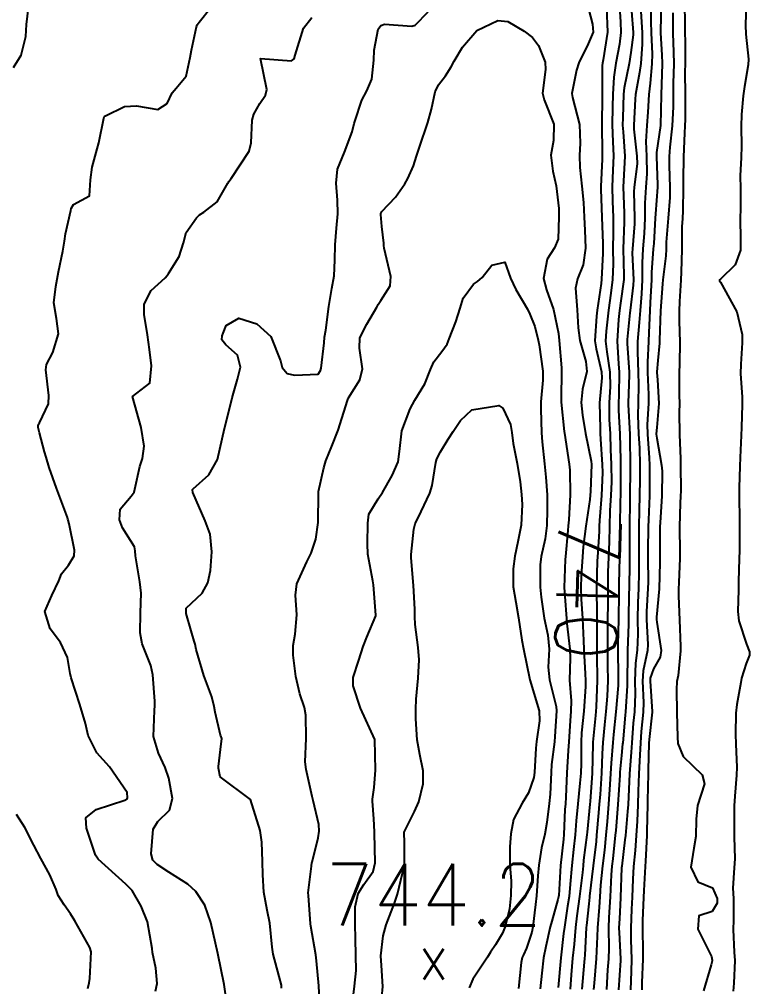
# Model space of a CAD drawing. Header units: metres. Extents: x 318500 to 325275, y 7408834 to 7428799.
# Drawn here: x 320167.2 to 320214.6, y 7413074.7 to 7413137.4 of the extents above; entities that cross this region are included whole.
import ezdxf
from ezdxf.enums import TextEntityAlignment as Align

# ---------------------------------------------------------------- set-up
doc = ezdxf.new("R2010")
doc.units = ezdxf.units.M
doc.header["$MEASUREMENT"] = 0
for name, color, linetype in [('Cotas', 45, 'Continuous'), ('Curvas de Nivel 1m', 11, 'Continuous'), ('Curvas de Nivel 5m', 15, 'Continuous'), ('Pontos Cotados', 45, 'Continuous')]:
    doc.layers.add(name, color=color, linetype=linetype)
doc.styles.add('Style-STANDARD', font='STANDARD.shx')

# ---------------------------------------------------------------- blocks, each defined once
blk = doc.blocks.new('ELVTXT_69')
at = {"layer": 'Pontos Cotados', "linetype": 'Continuous', "style": 'Style-STANDARD'}
for s, height, p in [('744.2', 4, (0, 4)), ('x', 3, (0, 0))]:
    blk.add_text(s, height=height, dxfattribs=at).set_placement(p, align=Align.MIDDLE_CENTER)

msp = doc.modelspace()

# ---------------------------------------------------------------- linework, layer by layer
at = {"layer": 'Curvas de Nivel 1m', "flags": 128}
for points, elevation in [([(320206.126, 7413138.532), (320206.216, 7413137.225), (320206.236, 7413136.53), (320206.14, 7413135.779), (320205.899, 7413134.535), (320205.768, 7413133.635), (320205.706, 7413132.537), (320205.687, 7413131.688), (320205.676, 7413130.537), (320205.717, 7413129.445), (320205.762, 7413128.536), (320205.72, 7413127.602), (320205.669, 7413126.537), (320205.691, 7413125.601), (320205.732, 7413124.535), (320205.741, 7413123.545), (320205.724, 7413122.535), (320205.726, 7413121.513), (320205.689, 7413120.535), (320205.579, 7413119.634), (320205.432, 7413118.538), (320205.284, 7413117.178), (320205.249, 7413116.541), (320205.317, 7413115.852), (320205.526, 7413114.536), (320205.542, 7413113.59), (320205.467, 7413112.537), (320205.484, 7413111.451), (320205.533, 7413110.535), (320205.57, 7413109.509), (320205.61, 7413108.534), (320205.623, 7413107.424), (320205.585, 7413106.534), (320205.526, 7413105.57), (320205.495, 7413104.535), (320205.475, 7413103.524), (320205.438, 7413102.535), (320205.399, 7413101.572), (320205.381, 7413100.536), (320205.38, 7413099.506), (320205.373, 7413098.535), (320205.36, 7413097.561), (320205.358, 7413096.535), (320205.376, 7413095.514), (320205.381, 7413094.534), (320205.338, 7413093.543), (320205.256, 7413092.536), (320205.172, 7413091.672), (320205.061, 7413090.538), (320205.016, 7413089.801), (320204.973, 7413088.539), (320204.884, 7413087.178), (320204.834, 7413086.541), (320204.789, 7413085.984), (320204.663, 7413084.543), (320204.625, 7413084.123), (320204.445, 7413082.546), (320204.204, 7413080.593), (320204.2, 7413080.549), (320204.197, 7413080.512), (320204.153, 7413080.092), (320203.999, 7413078.685), (320203.988, 7413078.552), (320203.9, 7413076.756), (320203.882, 7413076.553), (320203.86, 7413076.314), (320203.709, 7413074.554)], 738), ([(320208.857, 7413138.501), (320208.797, 7413136.605), (320208.798, 7413136.501), (320208.886, 7413135.059), (320208.921, 7413134.54), (320208.921, 7413134.499), (320208.85, 7413132.5), (320208.811, 7413130.509), (320208.55, 7413128.755), (320208.54, 7413128.503), (320208.608, 7413126.666), (320208.602, 7413126.502), (320208.474, 7413124.773), (320208.46, 7413124.503), (320208.361, 7413122.867), (320208.337, 7413122.504), (320208.229, 7413120.973), (320208.214, 7413120.505), (320208.141, 7413119.033), (320208.107, 7413118.506), (320208.051, 7413117.101), (320208.015, 7413116.506), (320207.951, 7413115.176), (320207.965, 7413114.506), (320208.026, 7413113.068), (320208.017, 7413112.506), (320207.941, 7413111.131), (320207.957, 7413110.506), (320208.072, 7413108.97), (320208.089, 7413108.504), (320208.092, 7413106.918), (320208.084, 7413106.504), (320208.02, 7413104.969), (320208.006, 7413104.505), (320207.993, 7413102.968), (320207.993, 7413102.505), (320208, 7413100.93), (320207.986, 7413100.504), (320207.898, 7413099.012), (320207.896, 7413098.505), (320207.989, 7413096.89), (320207.955, 7413096.504), (320207.683, 7413095.174), (320207.641, 7413094.507), (320207.702, 7413093.131), (320207.683, 7413092.506), (320207.555, 7413091.253), (320207.499, 7413090.508), (320207.446, 7413089.335), (320207.405, 7413088.509), (320207.365, 7413087.393), (320207.336, 7413086.509), (320207.288, 7413085.445), (320207.227, 7413084.51), (320207.157, 7413083.549), (320207.064, 7413082.511), (320207.007, 7413081.677), (320206.958, 7413080.512), (320206.924, 7413079.737), (320206.881, 7413078.512), (320206.884, 7413077.747), (320206.921, 7413076.512), (320206.901, 7413075.703), (320206.854, 7413074.512)], 734), ([(320210.363, 7413138.479), (320210.381, 7413137.004), (320210.385, 7413136.478), (320210.394, 7413135.976), (320210.394, 7413134.477), (320210.39, 7413133.994), (320210.395, 7413132.477), (320210.41, 7413130.893), (320210.389, 7413130.476), (320210.355, 7413130.017), (320210.293, 7413128.478), (320210.276, 7413126.979), (320210.276, 7413126.477), (320210.252, 7413124.973), (320210.223, 7413124.478), (320210.196, 7413123.939), (320210.194, 7413122.478), (320210.153, 7413121.023), (320210.12, 7413120.479), (320210.044, 7413119.105), (320210.012, 7413118.48), (320210.004, 7413117.831), (320210.047, 7413116.479), (320210.036, 7413115.061), (320210.014, 7413114.479), (320210.018, 7413113.049), (320210.026, 7413112.478), (320210.022, 7413111.926), (320210.039, 7413110.478), (320210.097, 7413108.916), (320210.109, 7413108.476), (320210.119, 7413106.862), (320210.107, 7413106.476), (320210.088, 7413106.068), (320210.035, 7413104.477), (320210.064, 7413102.868), (320210.062, 7413102.476), (320209.992, 7413100.911), (320209.97, 7413100.477), (320209.964, 7413100.026), (320210.031, 7413098.476), (320210.101, 7413096.747), (320210.106, 7413096.474), (320209.947, 7413094.875), (320209.872, 7413094.477), (320209.832, 7413093.975), (320209.857, 7413092.477), (320209.897, 7413090.875), (320209.935, 7413090.475), (320210.278, 7413089.638), (320211.508, 7413088.451), (320211.659, 7413087.854), (320211.193, 7413086.456), (320211.106, 7413085.578), (320211.099, 7413084.457), (320210.962, 7413083.695), (320210.776, 7413082.461), (320211.234, 7413081.517), (320212.167, 7413081.112), (320212.471, 7413080.437), (320212.471, 7413080.121), (320212.147, 7413079.584), (320211.283, 7413079.313), (320211.225, 7413078.454), (320212.104, 7413076.675), (320212.157, 7413076.439), (320212.155, 7413076.384), (320212.097, 7413076.131), (320211.596, 7413074.447)], 732), ([(320214.361, 7413138.426), (320214.322, 7413137.013), (320214.341, 7413136.426), (320214.502, 7413134.806), (320214.486, 7413134.424), (320214.245, 7413133.04), (320214.163, 7413132.427), (320214.044, 7413131.216), (320214.038, 7413130.428), (320214.064, 7413129.17), (320214.024, 7413128.428), (320213.971, 7413127.239), (320213.993, 7413126.428), (320213.999, 7413125.18), (320213.972, 7413124.428), (320213.992, 7413123.163), (320213.983, 7413122.427), (320213.649, 7413121.487), (320212.692, 7413120.546), (320212.634, 7413120.498), (320212.636, 7413120.441), (320212.689, 7413120.352), (320213.76, 7413118.429), (320214.104, 7413116.967), (320214.104, 7413116.425), (320214, 7413115.046), (320213.986, 7413114.426), (320214.095, 7413112.917), (320214.106, 7413112.425), (320214.047, 7413110.944), (320214.027, 7413110.425), (320213.959, 7413109.006), (320213.936, 7413108.426), (320213.909, 7413107.026), (320213.901, 7413106.426), (320213.917, 7413104.994), (320213.917, 7413104.426), (320213.918, 7413102.965), (320213.904, 7413102.425), (320213.857, 7413100.997), (320213.853, 7413100.426), (320213.814, 7413099.018), (320213.888, 7413098.425), (320214.377, 7413096.904), (320214.572, 7413096.417), (320214.583, 7413096.2), (320214.358, 7413095.645), (320214.055, 7413094.712), (320214, 7413094.423), (320213.762, 7413092.989), (320213.684, 7413092.426), (320213.66, 7413091.066), (320213.693, 7413090.426), (320213.753, 7413088.94), (320213.74, 7413088.425), (320213.614, 7413087.059), (320213.571, 7413086.427), (320213.571, 7413085.075), (320213.586, 7413084.426), (320213.613, 7413083.001), (320213.575, 7413082.426), (320213.49, 7413081.103), (320213.531, 7413080.426), (320213.54, 7413079.025), (320213.503, 7413078.426), (320213.589, 7413076.944), (320213.626, 7413076.425), (320213.562, 7413074.948), (320213.519, 7413074.426)], 731), ([(320166.862, 7413134.255), (320167.368, 7413135.053), (320167.67, 7413136.266), (320167.711, 7413137.048), (320167.835, 7413138.128)], 737), ([(320176.065, 7413074.421), (320176.184, 7413074.918), (320176.085, 7413075.92), (320175.882, 7413076.923), (320175.844, 7413077.184), (320175.55, 7413078.929), (320175.147, 7413079.942), (320174.554, 7413080.944), (320174.156, 7413081.365), (320172.362, 7413082.977), (320172.184, 7413083.236), (320171.592, 7413084.986), (320171.554, 7413085.649), (320172.222, 7413086.191), (320174.083, 7413086.806), (320174.229, 7413086.89), (320174.259, 7413086.95), (320174.235, 7413087.298), (320173.091, 7413088.968), (320172.273, 7413089.864), (320171.705, 7413090.986), (320171.523, 7413091.762), (320171.168, 7413092.991), (320170.603, 7413094.73), (320170.544, 7413094.998), (320170.356, 7413096.038), (320169.917, 7413097.007), (320169.251, 7413097.89), (320168.906, 7413099.022), (320169.359, 7413100.063), (320169.804, 7413101.009), (320169.979, 7413101.454), (320170.435, 7413102.03), (320170.803, 7413102.638), (320170.821, 7413102.996), (320170.467, 7413104.707), (320170.399, 7413104.931), (320170.382, 7413105.001), (320170.356, 7413105.118), (320169.657, 7413107.013), (320169.187, 7413108.353), (320168.979, 7413109.023), (320168.876, 7413109.368), (320168.546, 7413110.587), (320168.465, 7413110.947), (320168.455, 7413111.031), (320168.471, 7413111.111), (320168.553, 7413111.252), (320169.127, 7413112.467), (320169.161, 7413113.021), (320168.961, 7413114.669), (320169.014, 7413115.024), (320169.406, 7413115.806), (320169.783, 7413117.013), (320169.656, 7413118.004), (320169.484, 7413119.018), (320169.61, 7413120.082), (320169.786, 7413121.014), (320170.058, 7413122.364), (320170.173, 7413123.008), (320170.242, 7413123.482), (320170.574, 7413125.002), (320170.609, 7413125.135), (320170.746, 7413125.387), (320171.791, 7413125.953), (320171.864, 7413126.989), (320171.96, 7413127.806), (320172.292, 7413128.985), (320172.4, 7413129.38), (320172.721, 7413130.981), (320172.746, 7413131.056), (320172.822, 7413131.125), (320174.056, 7413131.737), (320174.832, 7413131.776), (320176.215, 7413131.543), (320176.835, 7413131.935), (320177.143, 7413132.62), (320177.404, 7413132.914), (320178.06, 7413133.706), (320178.327, 7413134.905), (320178.403, 7413135.379), (320178.733, 7413136.902), (320178.776, 7413137.027), (320178.904, 7413137.193), (320179.663, 7413138.145)], 738), ([(320205.311, 7413138.157), (320205.375, 7413136.543), (320205.094, 7413134.759), (320205.051, 7413134.547), (320205.033, 7413134.392), (320205.014, 7413132.548), (320205.015, 7413132.38), (320205, 7413130.547), (320205.019, 7413128.763), (320205.022, 7413128.547), (320205.017, 7413128.327), (320204.94, 7413126.547), (320204.94, 7413126.375), (320205.011, 7413124.546), (320205.059, 7413122.881), (320205.061, 7413122.545), (320205.055, 7413122.205), (320204.989, 7413120.546), (320204.961, 7413120.271), (320204.708, 7413118.549), (320204.656, 7413118.159), (320204.544, 7413116.551), (320204.632, 7413116.039), (320204.985, 7413114.544), (320204.997, 7413114.152), (320204.853, 7413112.546), (320204.884, 7413110.866), (320204.9, 7413110.545), (320204.921, 7413110.178), (320205.031, 7413108.542), (320205.04, 7413108.024), (320204.969, 7413106.543), (320204.845, 7413104.906), (320204.828, 7413104.545), (320204.818, 7413104.202), (320204.71, 7413102.546), (320204.693, 7413102.299), (320204.652, 7413100.547), (320204.671, 7413098.814), (320204.674, 7413098.546), (320204.669, 7413098.273), (320204.671, 7413096.545), (320204.678, 7413096.233), (320204.697, 7413094.545), (320204.631, 7413092.853), (320204.606, 7413092.546), (320204.582, 7413092.28), (320204.412, 7413090.548), (320204.407, 7413090.43), (320204.377, 7413088.548), (320204.242, 7413086.718), (320204.225, 7413086.55), (320204.042, 7413084.723), (320204.026, 7413084.553), (320203.822, 7413082.919), (320203.785, 7413082.556), (320203.737, 7413082.118), (320203.546, 7413080.559), (320203.386, 7413079.317), (320203.302, 7413078.562), (320203.199, 7413077.479), (320203.108, 7413076.565), (320203.007, 7413075.479), (320202.939, 7413074.561)], 739), ([(320206.921, 7413137.905), (320207.032, 7413136.519), (320207.035, 7413136.383), (320206.887, 7413135.227), (320206.767, 7413134.522), (320206.445, 7413132.937), (320206.404, 7413132.527), (320206.357, 7413130.997), (320206.349, 7413130.527), (320206.379, 7413130.09), (320206.502, 7413128.524), (320206.395, 7413126.907), (320206.378, 7413126.526), (320206.446, 7413124.823), (320206.459, 7413124.524), (320206.455, 7413124.242), (320206.392, 7413122.525), (320206.426, 7413120.792), (320206.416, 7413120.524), (320206.201, 7413118.993), (320206.138, 7413118.528), (320206.072, 7413117.947), (320205.991, 7413116.53), (320206.078, 7413115.068), (320206.123, 7413114.527), (320206.104, 7413113.011), (320206.077, 7413112.528), (320206.086, 7413112.038), (320206.163, 7413110.526), (320206.203, 7413108.857), (320206.207, 7413108.525), (320206.215, 7413106.814), (320206.205, 7413106.524), (320206.189, 7413106.217), (320206.162, 7413104.525), (320206.152, 7413102.827), (320206.147, 7413102.525), (320206.111, 7413100.839), (320206.108, 7413100.525), (320206.104, 7413100.211), (320206.073, 7413098.525), (320206.043, 7413096.857), (320206.042, 7413096.525), (320206.061, 7413094.807), (320206.062, 7413094.524), (320206.049, 7413094.236), (320205.907, 7413092.526), (320205.765, 7413091.061), (320205.71, 7413090.529), (320205.605, 7413089.195), (320205.572, 7413088.53), (320205.529, 7413087.807), (320205.44, 7413086.532), (320205.345, 7413085.411), (320205.265, 7413084.534), (320205.168, 7413083.563), (320205.052, 7413082.537), (320204.918, 7413081.29), (320204.867, 7413080.539), (320204.823, 7413079.867), (320204.724, 7413078.541), (320204.702, 7413077.961), (320204.635, 7413076.542), (320204.493, 7413074.953), (320204.463, 7413074.544)], 737), ([(320207.535, 7413137.899), (320207.618, 7413136.513), (320207.625, 7413135.78), (320207.529, 7413134.514), (320207.451, 7413133.935), (320207.191, 7413132.517), (320207.152, 7413132.21), (320207.067, 7413130.518), (320207.077, 7413130.258), (320207.279, 7413128.515), (320207.286, 7413128.022), (320207.103, 7413126.517), (320207.085, 7413126.197), (320207.128, 7413124.516), (320207.119, 7413124.134), (320206.982, 7413122.517), (320206.977, 7413122.257), (320207.043, 7413120.516), (320207.03, 7413120.171), (320206.832, 7413118.518), (320206.814, 7413118.363), (320206.641, 7413116.645), (320206.633, 7413116.52), (320206.638, 7413116.39), (320206.767, 7413114.518), (320206.77, 7413114.356), (320206.697, 7413112.519), (320206.698, 7413112.399), (320206.807, 7413110.518), (320206.814, 7413110.259), (320206.828, 7413108.517), (320206.829, 7413108.214), (320206.821, 7413106.517), (320206.818, 7413106.196), (320206.792, 7413104.517), (320206.789, 7413104.204), (320206.791, 7413102.517), (320206.79, 7413102.171), (320206.763, 7413100.517), (320206.752, 7413100.181), (320206.725, 7413098.517), (320206.723, 7413098.189), (320206.675, 7413096.517), (320206.663, 7413096.22), (320206.644, 7413094.517), (320206.637, 7413094.217), (320206.54, 7413092.518), (320206.521, 7413092.314), (320206.354, 7413090.519), (320206.348, 7413090.46), (320206.278, 7413089.697), (320206.175, 7413088.608), (320206.169, 7413088.521), (320206.164, 7413088.427), (320206.045, 7413086.523), (320205.9, 7413084.84), (320205.87, 7413084.525), (320205.711, 7413083.003), (320205.659, 7413082.528), (320205.606, 7413081.96), (320205.533, 7413080.529), (320205.461, 7413079.209), (320205.435, 7413078.53), (320205.449, 7413077.191), (320205.431, 7413076.53), (320205.371, 7413075.809), (320205.295, 7413074.532)], 736), ([(320209.607, 7413137.802), (320209.606, 7413136.489), (320209.647, 7413135.248), (320209.657, 7413134.488), (320209.626, 7413133.253), (320209.624, 7413132.488), (320209.624, 7413131.703), (320209.562, 7413130.489), (320209.409, 7413129.094), (320209.365, 7413128.492), (320209.367, 7413127.916), (320209.414, 7413126.49), (320209.405, 7413125.846), (320209.298, 7413124.492), (320209.179, 7413122.947), (320209.165, 7413122.493), (320209.14, 7413122.067), (320208.957, 7413120.496), (320208.928, 7413120.255), (320208.807, 7413118.498), (320208.745, 7413116.603), (320208.745, 7413116.498), (320208.741, 7413116.395), (320208.622, 7413115.279), (320208.568, 7413114.543), (320208.565, 7413114.5), (320208.603, 7413114.036), (320208.685, 7413112.498), (320208.565, 7413110.951), (320208.528, 7413110.533), (320208.525, 7413110.5), (320208.556, 7413110.26), (320208.867, 7413108.495), (320208.904, 7413108.114), (320208.88, 7413106.494), (320208.772, 7413104.785), (320208.762, 7413104.496), (320208.759, 7413104.212), (320208.758, 7413102.495), (320208.755, 7413102.186), (320208.721, 7413100.495), (320208.554, 7413098.65), (320208.548, 7413098.498), (320208.567, 7413098.328), (320208.847, 7413096.493), (320208.787, 7413096.07), (320208.352, 7413095.316), (320208.142, 7413094.703), (320208.128, 7413094.502), (320208.269, 7413092.552), (320208.266, 7413092.501), (320208.071, 7413090.724), (320208.056, 7413090.502), (320208.014, 7413088.753), (320208.006, 7413088.503), (320207.97, 7413086.775), (320207.967, 7413086.503), (320207.92, 7413084.798), (320207.908, 7413084.503), (320207.838, 7413082.85), (320207.817, 7413082.504), (320207.723, 7413080.946), (320207.703, 7413080.505), (320207.641, 7413079.001), (320207.63, 7413078.505), (320207.652, 7413076.959), (320207.655, 7413076.504), (320207.598, 7413074.992), (320207.588, 7413074.505)], 733), ([(320180.709, 7413073.512), (320180.528, 7413074.863), (320180.1, 7413076.87), (320179.654, 7413078.875), (320179.259, 7413079.997), (320178.689, 7413080.892), (320178.157, 7413081.356), (320176.942, 7413082.139), (320176.176, 7413082.639), (320175.89, 7413082.924), (320175.793, 7413083.319), (320175.923, 7413084.924), (320176.215, 7413085.427), (320176.98, 7413086.155), (320177.163, 7413086.911), (320176.931, 7413088.232), (320176.691, 7413088.916), (320176.274, 7413089.835), (320175.946, 7413090.925), (320175.997, 7413092.614), (320176.026, 7413092.924), (320176.029, 7413093.21), (320175.906, 7413094.927), (320175.758, 7413095.52), (320175.21, 7413096.937), (320175.073, 7413097.635), (320175.105, 7413098.939), (320175.137, 7413100.211), (320175.055, 7413100.94), (320174.772, 7413102.619), (320174.755, 7413102.945), (320174.716, 7413103.209), (320174.457, 7413103.629), (320173.941, 7413104.434), (320173.737, 7413104.961), (320173.787, 7413105.654), (320174.493, 7413106.499), (320174.682, 7413106.762), (320174.735, 7413106.946), (320175.06, 7413108.404), (320175.22, 7413108.94), (320175.326, 7413109.727), (320175.146, 7413110.941), (320174.58, 7413112.95), (320175.708, 7413113.819), (320175.821, 7413114.932), (320175.685, 7413115.999), (320175.557, 7413116.936), (320175.328, 7413118.261), (320175.341, 7413118.94), (320175.785, 7413119.821), (320176.686, 7413120.642), (320176.823, 7413120.784), (320176.916, 7413120.918), (320177.594, 7413122.018), (320177.889, 7413122.908), (320178.058, 7413123.568), (320178.734, 7413124.516), (320178.925, 7413124.709), (320179.199, 7413124.893), (320180.069, 7413125.562), (320180.768, 7413126.759), (320180.801, 7413126.838), (320180.819, 7413126.869), (320180.98, 7413127.075), (320182.131, 7413128.85), (320182.27, 7413129.376), (320182.33, 7413130.847), (320182.445, 7413131.227), (320182.836, 7413131.936), (320183.207, 7413132.474), (320183.292, 7413132.836), (320182.87, 7413134.84), (320184.878, 7413134.687), (320185.05, 7413134.817), (320185.132, 7413135.066), (320185.664, 7413136.809), (320186.212, 7413137.499)], 739), ([(320186.726, 7413073.449), (320186.656, 7413074.781), (320186.495, 7413076.383), (320186.458, 7413076.785), (320186.128, 7413078.636), (320186.11, 7413078.79), (320185.981, 7413080.625), (320185.974, 7413080.793), (320185.983, 7413080.962), (320186.176, 7413082.516), (320186.21, 7413082.759), (320186.218, 7413082.789), (320186.621, 7413084.366), (320186.675, 7413084.783), (320186.652, 7413085.221), (320186.297, 7413086.789), (320186.234, 7413087.036), (320185.828, 7413088.796), (320185.78, 7413089.285), (320185.825, 7413090.797), (320185.823, 7413092.315), (320185.731, 7413092.799), (320185.431, 7413093.696), (320185.157, 7413094.808), (320184.987, 7413096.184), (320184.998, 7413096.811), (320185.114, 7413097.545), (320185.233, 7413098.807), (320185.138, 7413100.08), (320185.221, 7413100.808), (320185.878, 7413102.235), (320186.15, 7413102.794), (320186.459, 7413103.708), (320186.607, 7413104.788), (320186.626, 7413106.66), (320186.64, 7413106.788), (320186.979, 7413108.328), (320187.108, 7413108.781), (320187.49, 7413109.722), (320187.913, 7413110.77), (320188.514, 7413112.696), (320188.532, 7413112.761), (320188.546, 7413112.795), (320188.582, 7413112.861), (320189.315, 7413114.037), (320189.488, 7413114.751), (320189.296, 7413116.087), (320189.32, 7413116.753), (320189.773, 7413117.625), (320190.422, 7413118.742), (320190.501, 7413118.903), (320190.666, 7413119.173), (320191.286, 7413120.126), (320191.33, 7413120.73), (320190.894, 7413122.561), (320190.872, 7413122.738), (320190.87, 7413122.886), (320190.732, 7413123.97), (320190.665, 7413124.741), (320190.672, 7413124.809), (320190.743, 7413124.922), (320191.627, 7413125.857), (320192.241, 7413126.718), (320192.424, 7413127.066), (320192.788, 7413127.881), (320192.99, 7413128.514), (320193.05, 7413128.706), (320193.192, 7413129.093), (320193.723, 7413130.696), (320193.955, 7413131.571), (320194.188, 7413132.69), (320194.404, 7413133.139), (320194.866, 7413133.729), (320195.242, 7413134.309), (320195.43, 7413134.674), (320195.98, 7413135.578), (320196.9, 7413136.66), (320198.254, 7413137.295), (320198.909, 7413137.233), (320199.975, 7413136.614), (320200.497, 7413136.207), (320200.891, 7413135.694), (320201.324, 7413134.596), (320201.339, 7413134.13), (320201.157, 7413132.597), (320201.271, 7413132.168), (320201.889, 7413130.589), (320201.858, 7413129.541), (320201.689, 7413128.591), (320201.818, 7413127.556), (320202.038, 7413126.587), (320202.211, 7413125.122), (320202.224, 7413124.585), (320202.163, 7413123.149), (320201.93, 7413122.588), (320201.461, 7413121.84), (320201.224, 7413120.595), (320201.41, 7413119.862), (320201.871, 7413118.588), (320202.194, 7413117.035), (320202.242, 7413116.584), (320202.38, 7413114.816), (320202.384, 7413114.582), (320202.359, 7413112.806), (320202.365, 7413112.582), (320202.561, 7413110.677), (320202.57, 7413110.59), (320202.575, 7413110.565), (320202.893, 7413108.575), (320202.925, 7413108.173), (320202.952, 7413106.573), (320202.87, 7413104.961), (320202.822, 7413104.575), (320202.787, 7413104.263), (320202.641, 7413102.577), (320202.625, 7413102.399), (320202.568, 7413100.578), (320202.684, 7413098.857), (320202.702, 7413098.575), (320202.731, 7413098.239), (320202.926, 7413096.572), (320202.943, 7413095.99), (320202.898, 7413094.572), (320203.003, 7413093.246), (320203.001, 7413092.57), (320202.945, 7413091.936), (320202.855, 7413090.572), (320202.828, 7413090.025), (320202.739, 7413088.573), (320202.676, 7413087.005), (320202.641, 7413086.574), (320202.612, 7413086.197), (320202.545, 7413084.575), (320202.516, 7413084.265), (320202.32, 7413082.578), (320202.204, 7413080.623), (320202.202, 7413080.579), (320202.195, 7413080.543), (320202.157, 7413080.36), (320201.75, 7413078.969), (320201.658, 7413078.585), (320201.375, 7413077.323), (320201.216, 7413076.589), (320201.102, 7413075.602), (320201.013, 7413074.586)], 741), ([(320188.828, 7413073.519), (320188.965, 7413074.747), (320189.069, 7413075.761), (320189.064, 7413076.746), (320189.029, 7413077.834), (320189.017, 7413078.751), (320189.004, 7413079.888), (320189.205, 7413080.749), (320189.566, 7413081.339), (320190.172, 7413082.178), (320190.314, 7413082.738), (320190.272, 7413084.676), (320190.268, 7413084.739), (320190.223, 7413085.593), (320190.127, 7413086.741), (320190.127, 7413086.856), (320190.249, 7413087.616), (320190.337, 7413088.739), (320190.29, 7413090.74), (320189.361, 7413092.75), (320188.885, 7413094.204), (320188.89, 7413094.754), (320189.245, 7413095.863), (320189.541, 7413096.748), (320189.771, 7413097.352), (320190.346, 7413098.741), (320190.35, 7413098.791), (320190.192, 7413100.742), (320190.152, 7413101.014), (320189.84, 7413102.746), (320189.804, 7413103.399), (320189.831, 7413104.746), (320189.903, 7413105.322), (320190.494, 7413106.321), (320190.788, 7413106.736), (320191.421, 7413107.822), (320191.792, 7413108.721), (320191.877, 7413109.383), (320192.035, 7413110.718), (320192.574, 7413112.147), (320192.887, 7413112.705), (320193.521, 7413113.771), (320193.898, 7413114.691), (320194.105, 7413115.201), (320194.628, 7413115.874), (320194.971, 7413116.341), (320195.105, 7413116.675), (320195.53, 7413117.792), (320195.812, 7413118.668), (320196.013, 7413119.324), (320196.683, 7413120.215), (320196.936, 7413120.406), (320197.251, 7413120.652), (320197.878, 7413121.467), (320198.705, 7413121.643), (320199.079, 7413120.624), (320199.425, 7413119.872), (320200.185, 7413118.607), (320200.341, 7413118.289), (320200.649, 7413117.477), (320200.882, 7413116.598), (320200.933, 7413116.3), (320201.172, 7413114.594), (320201.183, 7413114.013), (320201.051, 7413112.595), (320201.041, 7413112.129), (320201.093, 7413110.595), (320201.142, 7413110.003), (320201.288, 7413108.592), (320201.377, 7413107.732), (320201.458, 7413106.59), (320201.462, 7413105.618), (320201.432, 7413104.59), (320201.33, 7413103.728), (320201.075, 7413102.594), (320201, 7413102.036), (320201.012, 7413100.594), (320201.066, 7413099.941), (320201.262, 7413098.591), (320201.492, 7413097.48), (320201.583, 7413096.588), (320201.521, 7413095.419), (320201.606, 7413094.587), (320202.03, 7413092.876), (320202.068, 7413092.583), (320201.963, 7413090.915), (320201.923, 7413090.584), (320201.743, 7413089.111), (320201.711, 7413088.585), (320201.644, 7413087.188), (320201.582, 7413086.587), (320201.445, 7413085.364), (320201.3, 7413084.589), (320201.085, 7413083.703), (320200.911, 7413082.593), (320200.862, 7413081.904), (320200.762, 7413080.594), (320200.695, 7413080.051), (320200.527, 7413078.596), (320200.461, 7413078.26), (320200.109, 7413077.204), (320199.924, 7413076.781), (320199.846, 7413076.604), (320199.775, 7413076.283), (320199.59, 7413074.607)], 742), ([(320190.748, 7413074.038), (320190.816, 7413074.723), (320190.718, 7413076.1), (320190.686, 7413076.724), (320190.829, 7413078.02), (320191.03, 7413078.727), (320191.556, 7413080.123), (320191.746, 7413080.716), (320192.178, 7413082.524), (320192.201, 7413082.71), (320192.2, 7413084.043), (320192.191, 7413084.71), (320192.193, 7413084.728), (320192.211, 7413084.765), (320192.865, 7413086.066), (320193.147, 7413086.696), (320193.422, 7413087.863), (320193.419, 7413088.693), (320193.204, 7413089.769), (320193.032, 7413090.699), (320192.949, 7413092.061), (320192.945, 7413092.701), (320192.967, 7413093.341), (320193.103, 7413094.699), (320193.169, 7413095.887), (320193.101, 7413096.699), (320192.908, 7413098.186), (320192.887, 7413098.703), (320192.879, 7413099.177), (320192.795, 7413100.704), (320192.652, 7413102.502), (320192.648, 7413102.707), (320192.816, 7413104.363), (320192.91, 7413104.704), (320193.294, 7413105.504), (320193.855, 7413106.69), (320194.006, 7413107.19), (320194.25, 7413108.684), (320194.308, 7413108.908), (320194.54, 7413109.363), (320195.049, 7413110.179), (320195.368, 7413110.672), (320195.837, 7413111.397), (320196.574, 7413112.09), (320198.316, 7413112.372), (320198.576, 7413112.19), (320199.073, 7413111.13), (320199.163, 7413110.621), (320199.254, 7413109.915), (320199.515, 7413108.615), (320199.709, 7413107.415), (320199.791, 7413106.611), (320199.828, 7413105.945), (320199.778, 7413104.611), (320199.553, 7413103.524), (320199.355, 7413102.616), (320199.263, 7413101.792), (320199.261, 7413100.617), (320199.418, 7413099.623), (320199.596, 7413098.612), (320199.819, 7413097.168), (320199.924, 7413096.607), (320200.34, 7413094.6), (320200.929, 7413092.594), (320200.964, 7413091.94), (320200.77, 7413090.595), (320200.72, 7413090.16), (320200.635, 7413088.596), (320200.591, 7413088.263), (320200.247, 7413087.266), (320199.832, 7413086.606), (320199.282, 7413085.557), (320199.112, 7413084.616), (320199.038, 7413083.777), (320199.048, 7413082.617), (320199.117, 7413081.564), (320199.106, 7413080.616), (320199.007, 7413079.757), (320198.737, 7413078.621), (320198.557, 7413078.19), (320198.112, 7413077.43), (320197.791, 7413076.948), (320197.583, 7413076.638), (320196.648, 7413075.207), (320196.401, 7413074.647)], 743), ([(320171.691, 7413074.601), (320171.769, 7413074.975), (320171.805, 7413075.243), (320171.9, 7413076.973), (320171.816, 7413077.263), (320170.836, 7413078.989), (320170.567, 7413079.428), (320170.14, 7413080.011), (320169.759, 7413080.619), (320169.621, 7413081.008), (320169.218, 7413081.96), (320168.646, 7413083.023), (320168.193, 7413083.892), (320167.607, 7413085.039), (320167.053, 7413085.882)], 737)]:
    msp.add_lwpolyline(points, dxfattribs=dict(at, elevation=elevation))
at = {"layer": 'Curvas de Nivel 5m', "flags": 128}
for points, elevation in [([(320204.009, 7413138.564), (320204.393, 7413137.072), (320204.438, 7413136.557), (320204.114, 7413135.783), (320203.502, 7413134.571), (320203.352, 7413134.094), (320203.061, 7413132.577), (320203.098, 7413132.325), (320203.555, 7413130.569), (320203.604, 7413129.364), (320203.553, 7413128.569), (320203.575, 7413127.781), (320203.7, 7413126.566), (320203.803, 7413125.516), (320203.853, 7413124.563), (320203.895, 7413123.725), (320203.934, 7413122.562), (320203.796, 7413121.471), (320203.413, 7413120.569), (320203.286, 7413119.966), (320203.404, 7413118.569), (320203.473, 7413117.392), (320203.57, 7413116.566), (320203.964, 7413115.215), (320204.03, 7413114.559), (320203.741, 7413113.414), (320203.667, 7413112.564), (320203.745, 7413111.736), (320203.948, 7413110.559), (320204.316, 7413108.77), (320204.335, 7413108.553), (320204.259, 7413106.799), (320204.253, 7413106.554), (320204.229, 7413106.286), (320203.963, 7413104.558), (320203.799, 7413103.22), (320203.74, 7413102.561), (320203.653, 7413101.341), (320203.632, 7413100.562), (320203.669, 7413099.818), (320203.74, 7413098.56), (320203.803, 7413097.134), (320203.84, 7413096.558), (320203.925, 7413094.977), (320203.935, 7413094.556), (320203.936, 7413094.156), (320203.833, 7413092.557), (320203.693, 7413091.165), (320203.66, 7413090.559), (320203.654, 7413089.175), (320203.634, 7413088.559), (320203.585, 7413087.892), (320203.442, 7413086.562), (320203.335, 7413085.452), (320203.271, 7413084.564), (320203.166, 7413083.595), (320203.05, 7413082.567), (320202.955, 7413081.356), (320202.873, 7413080.569), (320202.786, 7413079.935), (320202.586, 7413078.573), (320202.526, 7413078.172), (320202.333, 7413076.577), (320202.178, 7413074.666)], 740), ([(320208.208, 7413138.507), (320208.177, 7413137.241), (320208.205, 7413136.507), (320208.255, 7413135.138), (320208.234, 7413134.506), (320208.13, 7413133.239), (320208.052, 7413132.508), (320207.98, 7413131.361), (320207.916, 7413130.509), (320207.858, 7413129.461), (320207.898, 7413128.509), (320207.928, 7413127.363), (320207.863, 7413126.509), (320207.797, 7413125.467), (320207.782, 7413124.51), (320207.739, 7413123.501), (320207.657, 7413122.511), (320207.62, 7413121.598), (320207.618, 7413120.511), (320207.579, 7413119.608), (320207.481, 7413118.512), (320207.423, 7413117.742), (320207.322, 7413116.513), (320207.305, 7413115.838), (320207.362, 7413114.512), (320207.388, 7413113.722), (320207.352, 7413112.512), (320207.335, 7413111.75), (320207.385, 7413110.512), (320207.436, 7413109.622), (320207.459, 7413108.511), (320207.461, 7413107.566), (320207.448, 7413106.511), (320207.422, 7413105.579), (320207.399, 7413104.511), (320207.393, 7413103.584), (320207.394, 7413102.511), (320207.392, 7413101.554), (320207.37, 7413100.51), (320207.327, 7413099.595), (320207.319, 7413098.511), (320207.344, 7413097.553), (320207.292, 7413096.511), (320207.189, 7413095.68), (320207.15, 7413094.512), (320207.161, 7413093.683), (320207.111, 7413092.512), (320207.042, 7413091.78), (320206.935, 7413090.514), (320206.893, 7413089.902), (320206.793, 7413088.515), (320206.766, 7413088.004), (320206.702, 7413086.515), (320206.673, 7413086.076), (320206.527, 7413084.517), (320206.493, 7413084.23), (320206.29, 7413082.519), (320206.283, 7413082.415), (320206.212, 7413080.519), (320206.209, 7413080.47), (320206.139, 7413079.106), (320206.111, 7413078.54), (320206.11, 7413078.52), (320206.125, 7413078.219), (320206.211, 7413076.519), (320206.212, 7413076.406), (320206.089, 7413074.52)], 735), ([(320184.247, 7413074.629), (320184.228, 7413074.808), (320184.078, 7413075.376), (320183.694, 7413076.816), (320183.638, 7413077.286), (320183.476, 7413078.827), (320183.298, 7413079.669), (320183.09, 7413080.831), (320183.024, 7413081.974), (320182.996, 7413082.832), (320182.957, 7413084.074), (320182.864, 7413084.833), (320182.23, 7413086.84), (320180.252, 7413088.313), (320180.147, 7413088.872), (320180.151, 7413088.982), (320180.278, 7413090.084), (320180.364, 7413090.794), (320180.342, 7413090.869), (320180.33, 7413090.909), (320180.292, 7413091.022), (320179.932, 7413092.502), (320179.871, 7413092.877), (320179.711, 7413093.487), (320179.204, 7413094.887), (320178.698, 7413096.562), (320178.63, 7413096.896), (320178.586, 7413097.111), (320178.379, 7413097.766), (320178.054, 7413098.903), (320178.067, 7413099.231), (320178.4, 7413099.562), (320179.09, 7413100.209), (320179.469, 7413100.884), (320179.643, 7413101.671), (320179.724, 7413102.881), (320179.614, 7413104.035), (320179.296, 7413104.888), (320178.497, 7413106.732), (320178.461, 7413106.9), (320178.47, 7413106.93), (320178.501, 7413106.965), (320179.531, 7413107.869), (320180.084, 7413108.877), (320180.55, 7413110.87), (320180.947, 7413112.492), (320181.04, 7413112.863), (320181.381, 7413114.076), (320181.571, 7413114.856), (320181.379, 7413115.62), (320180.624, 7413116.288), (320180.365, 7413116.612), (320180.401, 7413116.873), (320180.451, 7413117.055), (320180.64, 7413117.552), (320181.481, 7413118.024), (320182.642, 7413117.659), (320183.556, 7413116.831), (320184.179, 7413115.259), (320184.27, 7413114.823), (320184.604, 7413114.43), (320185.077, 7413114.339), (320186.604, 7413114.4), (320186.764, 7413114.631), (320186.807, 7413114.787), (320186.993, 7413116.427), (320187.031, 7413116.784), (320187.103, 7413117.241), (320187.308, 7413118.78), (320187.5, 7413119.955), (320187.647, 7413120.776), (320187.695, 7413121.785), (320187.705, 7413122.775), (320187.803, 7413123.846), (320187.897, 7413124.773), (320187.869, 7413125.658), (320187.77, 7413126.775), (320187.876, 7413127.682), (320188.32, 7413128.767), (320188.813, 7413130.102), (320188.95, 7413130.628), (320188.984, 7413130.758), (320189.45, 7413132.144), (320189.775, 7413132.751), (320190.102, 7413133.507), (320190.231, 7413134.746), (320190.251, 7413135.381), (320190.502, 7413136.744), (320190.668, 7413136.978), (320190.905, 7413137.068), (320192.679, 7413136.937), (320192.904, 7413137.005), (320193.749, 7413137.866)], 740)]:
    msp.add_lwpolyline(points, dxfattribs=dict(at, elevation=elevation))

# ---------------------------------------------------------------- block references
at = {"layer": 'Pontos Cotados', "linetype": 'Continuous'}
msp.add_blockref('ELVTXT_69', (320194.1, 7413076.68, 744.16), dxfattribs=at)

# ---------------------------------------------------------------- texts
at = {"layer": 'Cotas', "style": 'Style-STANDARD'}
msp.add_text('740', height=4, rotation=268.20293, dxfattribs=at).set_placement((320204.083, 7413100.529, 740), align=Align.MIDDLE_CENTER)

doc.saveas('drawing.dxf')
